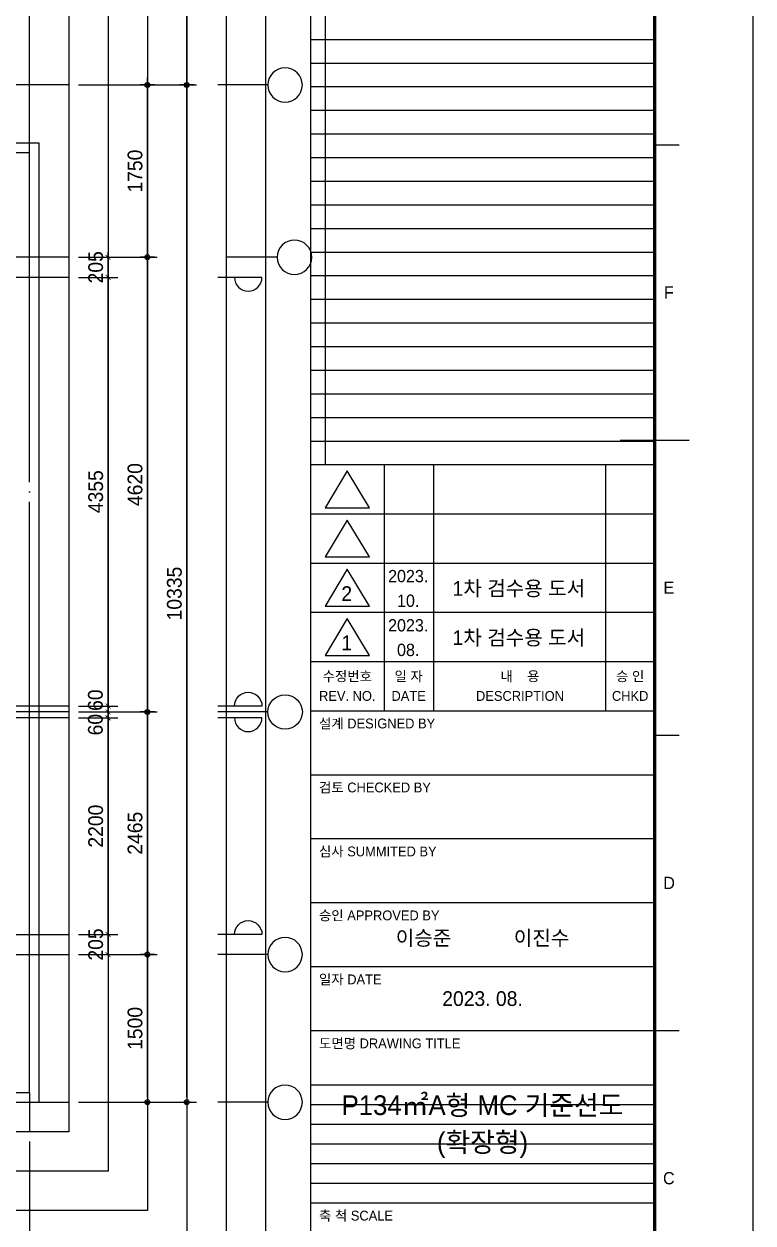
# Model space of a CAD drawing. Header units: millimetres. Extents: x 0 to 92204, y -190080 to 23760.
# Drawn here: x 84792 to 92204, y -153485 to -141303 of the extents above; entities that cross this region are included whole.
import ezdxf
from ezdxf.enums import TextEntityAlignment as Align
from ezdxf.xclip import XClip

# ---------------------------------------------------------------- set-up
doc = ezdxf.new("R2010")
doc.units = ezdxf.units.MM
doc.header["$LTSCALE"] = 100
doc.header["$XCLIPFRAME"] = 0
doc.linetypes.add('AUDIT_D_220706163347-0', pattern=[0])
doc.linetypes.add('CEN', pattern=[62, 60, -1, 0, -1])
doc.layers.get('defpoints').update_dxf_attribs({"color": 139})
for name, color, linetype in [('00-FORM TEX', 3, 'Continuous'), ('A-치수', 7, 'AUDIT_D_220706163347-0'), ('AA-BORD-FORM', 7, 'Continuous'), ('AA-BORD-TEXT', 3, 'Continuous'), ('AA-XXXX-DIMS', 7, 'Continuous'), ('CEN_CON', 1, 'CEN'), ('CEN_WALL', 12, 'CEN'), ('DIM', 7, 'AUDIT_D_220706163347-0'), ('ELE3_CON', 7, 'Continuous'), ('MC', 135, 'Continuous'), ('sheet-안양진흥$0$AA-BORD-TEXT', 3, 'Continuous')]:
    doc.layers.add(name, color=color, linetype=linetype)
doc.styles.add('HAUD01', font='Dotum.ttf')
doc.styles.add('sheet-안양진흥$0$HAUD01', font='Dotum.ttf')
doc.styles.add('맑은고딕', font='malgun.ttf', dxfattribs={"width": 0.9})
doc.dimstyles.new('DIM-50', dxfattribs={"dimscale": 50, "dimtxt": 3, "dimasz": 1, "dimexe": 2, "dimexo": 2, "dimgap": 1, "dimtad": 1, "dimdec": 0, "dimzin": 0, "dimdsep": 46, "dimtxsty": '맑은고딕', "dimblk1": 'DIMDOT', "dimblk2": 'DIMDOT', "dimsah": 1, "dimcen": 0.09, "dimdle": 2, "dimclrd": 7, "dimclre": 7, "dimclrt": 3, "dimadec": 0, "dimazin": 0, "dimtfac": 1, "dimtdec": 0, "dimtix": 1, "dimtmove": 2, "dimatfit": 3, "dimldrblk": 'DIMDOT', "dimfxl": 1, "dimtolj": 1, "dimtzin": 0, "dimarcsym": 0})
doc.dimstyles.new('MCDIM-50', dxfattribs={"dimscale": 50, "dimtxt": 3, "dimasz": 1, "dimexe": 2, "dimexo": 2, "dimgap": 1, "dimtad": 1, "dimdec": 0, "dimzin": 0, "dimdsep": 46, "dimtxsty": '맑은고딕', "dimblk1": 'ARCHTICK', "dimblk2": 'ARCHTICK', "dimsah": 1, "dimcen": 0.09, "dimdle": 2, "dimclrd": 7, "dimclre": 7, "dimclrt": 3, "dimadec": 0, "dimazin": 0, "dimtfac": 1, "dimtdec": 0, "dimtix": 1, "dimtmove": 2, "dimatfit": 3, "dimldrblk": 'ARCHTICK', "dimfxl": 1, "dimtolj": 1, "dimtzin": 0, "dimarcsym": 0})

# ---------------------------------------------------------------- blocks, each defined once
blk = doc.blocks.new('U-131A(확장)2', base_point=(284085, -82263))
at = {"layer": 'CEN_CON'}
for p, q in [((314255, -71928), (304365, -71928)), ((313855, -72618), (311575, -72618)), ((313855, -82163), (313855, -72618)), ((309650, -82163), (313855, -82163)), ((299020, -82263), (314255, -82263))]:
    blk.add_line(p, q, dxfattribs=at)
at = {"layer": 'CEN_WALL'}
for p, q in [((314255, -73678), (304995, -73678)), ((314255, -78298), (299325, -78298)), ((299020, -80763), (314255, -80763))]:
    blk.add_line(p, q, dxfattribs=at)
at = {"layer": 'ELE3_CON'}
for p, q in [((313955, -72518), (311675, -72518)), ((313955, -82263), (313955, -72518)), ((309905, -82263), (313955, -82263))]:
    blk.add_line(p, q, dxfattribs=at)
at = {"layer": 'MC'}
for p, q in [((314255, -73883), (304995, -73883)), ((314255, -78238), (299020, -78238)), ((314255, -78358), (299020, -78358)), ((299020, -80558), (314255, -80558))]:
    blk.add_line(p, q, dxfattribs=at)
blk = doc.blocks.new('DIMDOT')
at = {"layer": 'AA-XXXX-DIMS'}
for p, q in [((-1.5, 0), (1.5, 0)), ((0, -1.5), (0, 1.5))]:
    blk.add_line(p, q, dxfattribs=at)
for radius in [0.5, 0.25]:
    blk.add_circle((0, 0), radius, dxfattribs=at)
blk = doc.blocks.new('*D2589')
at = {"layer": 'defpoints', "color": 0, "transparency": 16777216}
for p in [(35093, -174518), (35893, -174518), (35093, -176018)]:
    blk.add_point(p, dxfattribs=at)
at = {"layer": 'DIM', "color": 7, "lineweight": -2, "transparency": 16777216}
for p, q in [((35193, -174518), (35993, -174518)), ((35893, -175968), (35893, -174568)), ((35193, -176018), (35993, -176018))]:
    blk.add_line(p, q, dxfattribs=at)
at = {"layer": 'DIM', "color": 7, "lineweight": -2, "transparency": 16777216, "xscale": 50, "yscale": 50, "zscale": 50}
for p, rotation in [((35893, -174518), 90), ((35893, -176018), 270)]:
    blk.add_blockref('DIMDOT', p, dxfattribs=dict(at, rotation=rotation))
at = {"layer": 'DIM', "color": 3, "transparency": 16777216, "insert": (35768, -175268), "char_height": 150, "attachment_point": 5, "rotation": 90, "style": 'HAUD01'}
blk.add_mtext('\\A1;1500', dxfattribs=at)
blk = doc.blocks.new('*D2590')
at = {"layer": 'defpoints', "color": 0, "transparency": 16777216}
for p in [(35093, -172053), (35893, -172053), (35093, -174518)]:
    blk.add_point(p, dxfattribs=at)
at = {"layer": 'DIM', "color": 7, "lineweight": -2, "transparency": 16777216}
for p, q in [((35193, -172053), (35993, -172053)), ((35893, -174468), (35893, -172103)), ((35193, -174518), (35993, -174518))]:
    blk.add_line(p, q, dxfattribs=at)
at = {"layer": 'DIM', "color": 7, "lineweight": -2, "transparency": 16777216, "xscale": 50, "yscale": 50, "zscale": 50}
for p, rotation in [((35893, -172053), 90), ((35893, -174518), 270)]:
    blk.add_blockref('DIMDOT', p, dxfattribs=dict(at, rotation=rotation))
at = {"layer": 'DIM', "color": 3, "transparency": 16777216, "insert": (35768, -173285), "char_height": 150, "attachment_point": 5, "rotation": 90, "style": 'HAUD01'}
blk.add_mtext('\\A1;2465', dxfattribs=at)
blk = doc.blocks.new('*D2591')
at = {"layer": 'defpoints', "color": 0, "transparency": 16777216}
for p in [(35093, -167433), (35893, -167433), (35093, -172053)]:
    blk.add_point(p, dxfattribs=at)
at = {"layer": 'DIM', "color": 7, "lineweight": -2, "transparency": 16777216}
for p, q in [((35193, -167433), (35993, -167433)), ((35893, -172003), (35893, -167483)), ((35193, -172053), (35993, -172053))]:
    blk.add_line(p, q, dxfattribs=at)
at = {"layer": 'DIM', "color": 7, "lineweight": -2, "transparency": 16777216, "xscale": 50, "yscale": 50, "zscale": 50}
for p, rotation in [((35893, -167433), 90), ((35893, -172053), 270)]:
    blk.add_blockref('DIMDOT', p, dxfattribs=dict(at, rotation=rotation))
at = {"layer": 'DIM', "color": 3, "transparency": 16777216, "insert": (35768, -169743), "char_height": 150, "attachment_point": 5, "rotation": 90, "style": 'HAUD01'}
blk.add_mtext('\\A1;4620', dxfattribs=at)
blk = doc.blocks.new('*D2592')
at = {"layer": 'defpoints', "color": 0, "transparency": 16777216}
for p in [(35093, -165683), (35893, -165683), (35093, -167433)]:
    blk.add_point(p, dxfattribs=at)
at = {"layer": 'DIM', "color": 7, "lineweight": -2, "transparency": 16777216}
for p, q in [((35193, -165683), (35993, -165683)), ((35893, -167383), (35893, -165733)), ((35193, -167433), (35993, -167433))]:
    blk.add_line(p, q, dxfattribs=at)
at = {"layer": 'DIM', "color": 7, "lineweight": -2, "transparency": 16777216, "xscale": 50, "yscale": 50, "zscale": 50}
for p, rotation in [((35893, -165683), 90), ((35893, -167433), 270)]:
    blk.add_blockref('DIMDOT', p, dxfattribs=dict(at, rotation=rotation))
at = {"layer": 'DIM', "color": 3, "transparency": 16777216, "insert": (35768, -166558), "char_height": 150, "attachment_point": 5, "rotation": 90, "style": 'HAUD01'}
blk.add_mtext('\\A1;1750', dxfattribs=at)
blk = doc.blocks.new('*D2593')
at = {"layer": 'defpoints', "color": 0, "transparency": 16777216}
for p in [(35093, -163218), (36293, -163218), (35093, -165683)]:
    blk.add_point(p, dxfattribs=at)
at = {"layer": 'DIM', "color": 7, "lineweight": -2, "transparency": 16777216}
for p, q in [((35193, -163218), (36393, -163218)), ((36293, -165633), (36293, -163268)), ((35193, -165683), (36393, -165683))]:
    blk.add_line(p, q, dxfattribs=at)
at = {"layer": 'DIM', "color": 7, "lineweight": -2, "transparency": 16777216, "xscale": 50, "yscale": 50, "zscale": 50}
for p, rotation in [((36293, -163218), 90), ((36293, -165683), 270)]:
    blk.add_blockref('DIMDOT', p, dxfattribs=dict(at, rotation=rotation))
at = {"layer": 'DIM', "color": 3, "transparency": 16777216, "insert": (36168, -164450), "char_height": 150, "attachment_point": 5, "rotation": 90, "style": 'HAUD01'}
blk.add_mtext('\\A1;2465', dxfattribs=at)
blk = doc.blocks.new('*D2594')
at = {"layer": 'defpoints', "color": 0, "transparency": 16777216}
for p in [(35093, -165683), (36293, -165683), (35093, -176018)]:
    blk.add_point(p, dxfattribs=at)
at = {"layer": 'DIM', "color": 7, "lineweight": -2, "transparency": 16777216}
for p, q in [((35193, -165683), (36393, -165683)), ((36293, -175968), (36293, -165733)), ((35193, -176018), (36393, -176018))]:
    blk.add_line(p, q, dxfattribs=at)
at = {"layer": 'DIM', "color": 7, "lineweight": -2, "transparency": 16777216, "xscale": 50, "yscale": 50, "zscale": 50}
for p, rotation in [((36293, -165683), 90), ((36293, -176018), 270)]:
    blk.add_blockref('DIMDOT', p, dxfattribs=dict(at, rotation=rotation))
at = {"layer": 'DIM', "color": 3, "transparency": 16777216, "insert": (36168, -170850), "char_height": 150, "attachment_point": 5, "rotation": 90, "style": 'HAUD01'}
blk.add_mtext('\\A1;10335', dxfattribs=at)
blk = doc.blocks.new('_ArchTick')
at = {"color": 0, "linetype": 'ByBlock', "const_width": 0.15}
blk.add_lwpolyline([(-0.5, -0.5), (0.5, 0.5)], dxfattribs=at)
blk = doc.blocks.new('*D2595')
at = {"layer": 'defpoints', "color": 0, "linetype": 'ByBlock', "transparency": 16777216}
for p in [(35093, -174313), (35493, -174313), (35093, -174518)]:
    blk.add_point(p, dxfattribs=at)
at = {"layer": 'DIM', "color": 7, "linetype": 'ByBlock', "lineweight": -2, "transparency": 16777216}
for p, q in [((35193, -174313), (35593, -174313)), ((35493, -174313), (35493, -174263)), ((35493, -174518), (35493, -174313)), ((35193, -174518), (35593, -174518)), ((35493, -174518), (35493, -174568))]:
    blk.add_line(p, q, dxfattribs=at)
at = {"layer": 'DIM', "color": 7, "linetype": 'ByBlock', "lineweight": -2, "transparency": 16777216, "xscale": 50, "yscale": 50, "zscale": 50}
for p, rotation in [((35493, -174313), 270), ((35493, -174518), 90)]:
    blk.add_blockref('_ArchTick', p, dxfattribs=dict(at, rotation=rotation))
at = {"layer": 'DIM', "color": 3, "linetype": 'ByBlock', "transparency": 16777216, "insert": (35368, -174415), "char_height": 150, "attachment_point": 5, "rotation": 90, "style": 'HAUD01'}
blk.add_mtext('\\A1;205', dxfattribs=at)
blk = doc.blocks.new('*D2596')
at = {"layer": 'defpoints', "color": 0, "linetype": 'ByBlock', "transparency": 16777216}
for p in [(35093, -172113), (35493, -172113), (35093, -174313)]:
    blk.add_point(p, dxfattribs=at)
at = {"layer": 'DIM', "color": 7, "linetype": 'ByBlock', "lineweight": -2, "transparency": 16777216}
for p, q in [((35193, -172113), (35593, -172113)), ((35493, -174413), (35493, -172013)), ((35193, -174313), (35593, -174313))]:
    blk.add_line(p, q, dxfattribs=at)
at = {"layer": 'DIM', "color": 7, "linetype": 'ByBlock', "lineweight": -2, "transparency": 16777216, "xscale": 50, "yscale": 50, "zscale": 50}
for p, rotation in [((35493, -172113), 90), ((35493, -174313), 270)]:
    blk.add_blockref('_ArchTick', p, dxfattribs=dict(at, rotation=rotation))
at = {"layer": 'DIM', "color": 3, "linetype": 'ByBlock', "transparency": 16777216, "insert": (35368, -173213), "char_height": 150, "attachment_point": 5, "rotation": 90, "style": 'HAUD01'}
blk.add_mtext('\\A1;2200', dxfattribs=at)
blk = doc.blocks.new('*D2597')
at = {"layer": 'defpoints', "color": 0, "linetype": 'ByBlock', "transparency": 16777216}
for p in [(35093, -172053), (35093, -172113), (35493, -172053)]:
    blk.add_point(p, dxfattribs=at)
at = {"layer": 'DIM', "color": 7, "linetype": 'ByBlock', "lineweight": -2, "transparency": 16777216}
for p, q in [((35493, -172053), (35493, -172003)), ((35193, -172053), (35593, -172053)), ((35193, -172113), (35593, -172113)), ((35493, -172113), (35493, -172053)), ((35493, -172113), (35493, -172163))]:
    blk.add_line(p, q, dxfattribs=at)
at = {"layer": 'DIM', "color": 7, "linetype": 'ByBlock', "lineweight": -2, "transparency": 16777216, "xscale": 50, "yscale": 50, "zscale": 50}
for p, rotation in [((35493, -172053), 270), ((35493, -172113), 90)]:
    blk.add_blockref('_ArchTick', p, dxfattribs=dict(at, rotation=rotation))
at = {"layer": 'DIM', "color": 3, "linetype": 'ByBlock', "transparency": 16777216, "insert": (35365, -172182), "char_height": 150, "attachment_point": 5, "rotation": 90, "style": 'HAUD01'}
blk.add_mtext('\\A1;60', dxfattribs=at)
blk = doc.blocks.new('*D2598')
at = {"layer": 'defpoints', "color": 0, "linetype": 'ByBlock', "transparency": 16777216}
for p in [(35093, -171993), (35493, -171993), (35093, -172053)]:
    blk.add_point(p, dxfattribs=at)
at = {"layer": 'DIM', "color": 7, "linetype": 'ByBlock', "lineweight": -2, "transparency": 16777216}
for p, q in [((35193, -171993), (35593, -171993)), ((35493, -171993), (35493, -171943)), ((35493, -172053), (35493, -171993)), ((35193, -172053), (35593, -172053)), ((35493, -172053), (35493, -172103))]:
    blk.add_line(p, q, dxfattribs=at)
at = {"layer": 'DIM', "color": 7, "linetype": 'ByBlock', "lineweight": -2, "transparency": 16777216, "xscale": 50, "yscale": 50, "zscale": 50}
for p, rotation in [((35493, -171993), 270), ((35493, -172053), 90)]:
    blk.add_blockref('_ArchTick', p, dxfattribs=dict(at, rotation=rotation))
at = {"layer": 'DIM', "color": 3, "linetype": 'ByBlock', "transparency": 16777216, "insert": (35365, -171933), "char_height": 150, "attachment_point": 5, "rotation": 90, "style": 'HAUD01'}
blk.add_mtext('\\A1;60', dxfattribs=at)
blk = doc.blocks.new('*D2599')
at = {"layer": 'defpoints', "color": 0, "linetype": 'ByBlock', "transparency": 16777216}
for p in [(35093, -167638), (35493, -167638), (35093, -171993)]:
    blk.add_point(p, dxfattribs=at)
at = {"layer": 'DIM', "color": 7, "linetype": 'ByBlock', "lineweight": -2, "transparency": 16777216}
for p, q in [((35493, -172093), (35493, -167538)), ((35193, -167638), (35593, -167638)), ((35193, -171993), (35593, -171993))]:
    blk.add_line(p, q, dxfattribs=at)
at = {"layer": 'DIM', "color": 7, "linetype": 'ByBlock', "lineweight": -2, "transparency": 16777216, "xscale": 50, "yscale": 50, "zscale": 50}
for p, rotation in [((35493, -167638), 90), ((35493, -171993), 270)]:
    blk.add_blockref('_ArchTick', p, dxfattribs=dict(at, rotation=rotation))
at = {"layer": 'DIM', "color": 3, "linetype": 'ByBlock', "transparency": 16777216, "insert": (35368, -169815), "char_height": 150, "attachment_point": 5, "rotation": 90, "style": 'HAUD01'}
blk.add_mtext('\\A1;4355', dxfattribs=at)
blk = doc.blocks.new('*D2600')
at = {"layer": 'defpoints', "color": 0, "linetype": 'ByBlock', "transparency": 16777216}
for p in [(35093, -167433), (35493, -167433), (35093, -167638)]:
    blk.add_point(p, dxfattribs=at)
at = {"layer": 'DIM', "color": 7, "linetype": 'ByBlock', "lineweight": -2, "transparency": 16777216}
for p, q in [((35193, -167433), (35593, -167433)), ((35493, -167433), (35493, -167383)), ((35493, -167638), (35493, -167433)), ((35193, -167638), (35593, -167638)), ((35493, -167638), (35493, -167688))]:
    blk.add_line(p, q, dxfattribs=at)
at = {"layer": 'DIM', "color": 7, "linetype": 'ByBlock', "lineweight": -2, "transparency": 16777216, "xscale": 50, "yscale": 50, "zscale": 50}
for p, rotation in [((35493, -167433), 270), ((35493, -167638), 90)]:
    blk.add_blockref('_ArchTick', p, dxfattribs=dict(at, rotation=rotation))
at = {"layer": 'DIM', "color": 3, "linetype": 'ByBlock', "transparency": 16777216, "insert": (35368, -167535), "char_height": 150, "attachment_point": 5, "rotation": 90, "style": 'HAUD01'}
blk.add_mtext('\\A1;205', dxfattribs=at)
blk = doc.blocks.new('중심')
at = {"layer": 'DIM'}
blk.add_line((-350, 0), (0, 0), dxfattribs=at)
blk.add_circle((-470, 0), 120, dxfattribs=at)
blk = doc.blocks.new('*D2725')
at = {"layer": 'defpoints', "color": 0, "transparency": 16777216}
for p in [(30488, -176318), (34693, -176318), (34693, -178318)]:
    blk.add_point(p, dxfattribs=at)
at = {"layer": 'DIM', "color": 7, "lineweight": -2, "transparency": 16777216}
for p, q in [((30488, -176418), (30488, -178418)), ((34693, -176418), (34693, -178418)), ((30538, -178318), (34643, -178318))]:
    blk.add_line(p, q, dxfattribs=at)
at = {"layer": 'DIM', "color": 7, "lineweight": -2, "transparency": 16777216, "xscale": 50, "yscale": 50, "zscale": 50, "rotation": 180}
blk.add_blockref('DIMDOT', (30488, -178318), dxfattribs=at)
at = {"layer": 'DIM', "color": 7, "lineweight": -2, "transparency": 16777216, "xscale": 50, "yscale": 50, "zscale": 50}
blk.add_blockref('DIMDOT', (34693, -178318), dxfattribs=at)
at = {"layer": 'DIM', "color": 3, "transparency": 16777216, "insert": (32590, -178193), "char_height": 150, "attachment_point": 5, "style": 'HAUD01'}
blk.add_mtext('\\A1;4205', dxfattribs=at)
blk = doc.blocks.new('XR-FORM 청주월명')
at = {"layer": 'AA-BORD-FORM', "color": 2}
for p, q in [((751, 577), (751, 17)), ((821, 357), (826, 357)), ((814, 297), (828, 297)), ((821, 237), (826, 237)), ((821, 177), (826, 177))]:
    blk.add_line(p, q, dxfattribs=at)
at = {"layer": 'AA-BORD-FORM', "color": 3}
for p, q in [((751, 292), (821, 292)), ((766, 292), (766, 282)), ((776, 292), (776, 282)), ((811, 292), (811, 282)), ((751, 282), (821, 282)), ((766, 282), (766, 272)), ((776, 282), (776, 272)), ((811, 282), (811, 272)), ((751, 272), (821, 272)), ((766, 272), (766, 262)), ((776, 272), (776, 262)), ((811, 272), (811, 262)), ((751, 262), (821, 262)), ((766, 262), (766, 252)), ((776, 262), (776, 252)), ((811, 262), (811, 252)), ((751, 252), (821, 252)), ((766, 252), (766, 242)), ((776, 252), (776, 242)), ((811, 252), (811, 242)), ((751, 242), (821, 242)), ((751, 229), (821, 229)), ((751, 216), (821, 216)), ((751, 203), (821, 203)), ((751, 190), (821, 190)), ((751, 177), (821, 177)), ((751, 142), (821, 142))]:
    blk.add_line(p, q, dxfattribs=at)
at = {"layer": 'AA-BORD-FORM', "color": 1}
blk.add_lwpolyline([(0, 0), (841, 0), (841, 594), (0, 594)], close=True, dxfattribs=at)
at = {"layer": 'AA-BORD-FORM', "color": 2, "const_width": 0.682}
blk.add_lwpolyline([(21, 17), (21, 577), (821, 577), (821, 17)], close=True, dxfattribs=at)
at = {"layer": 'AA-BORD-FORM', "color": 7}
for points in [[(763, 283.24), (758.5, 290.74), (754, 283.24)], [(763, 273.24), (758.5, 280.74), (754, 273.24)], [(763, 263.24), (758.5, 270.74), (754, 263.24)], [(763, 253.24), (758.5, 260.74), (754, 253.24)], [(763, 253.24), (758.5, 260.74), (754, 253.24)]]:
    blk.add_lwpolyline(points, close=True, dxfattribs=at)
at = {"layer": 'defpoints'}
for p, q in [((754, 436), (754, 292)), ((751, 378.4), (821, 378.4)), ((751, 373.6), (821, 373.6)), ((751, 368.8), (821, 368.8)), ((751, 364), (821, 364)), ((751, 359.2), (821, 359.2)), ((751, 354.4), (821, 354.4)), ((751, 349.6), (821, 349.6)), ((751, 344.8), (821, 344.8)), ((751, 340), (821, 340)), ((751, 335.2), (821, 335.2)), ((751, 330.4), (821, 330.4)), ((751, 325.6), (821, 325.6)), ((751, 320.8), (821, 320.8)), ((751, 316), (821, 316)), ((751, 311.2), (821, 311.2)), ((751, 306.4), (821, 306.4)), ((751, 301.6), (821, 301.6)), ((751, 296.8), (821, 296.8)), ((751, 166), (821, 166)), ((751, 162), (821, 162)), ((751, 158), (821, 158)), ((751, 154), (821, 154)), ((751, 150), (821, 150)), ((751, 146), (821, 146))]:
    blk.add_line(p, q, dxfattribs=at)
at = {"layer": 'AA-BORD-TEXT', "color": 7, "style": 'HAUD01'}
for s, p in [('F', (823.89, 327)), ('E', (823.89, 267)), ('D', (823.93, 207)), ('C', (823.88, 147))]:
    blk.add_text(s, height=2.5, dxfattribs=at).set_placement(p, align=Align.MIDDLE_CENTER)
at = {"layer": 'AA-BORD-TEXT', "color": 3, "style": 'HAUD01'}
for s, height, rotation, p in [('수정번호', 2, 360, (758.5, 249)), ('일 자', 2, 360, (770.98, 249)), ('내    용', 2, 360, (793.62, 249)), ('승 인', 2, 360, (816.02, 249)), ('REV. NO.', 2, 360, (758.5, 245)), ('DATE', 2, 360, (770.98, 245)), ('DESCRIPTION', 2, 360, (793.62, 245)), ('CHKD', 2, 360, (816.02, 245)), ('이승준', 3, 0, (774, 195.82)), ('이진수', 3, 0, (798, 195.82)), ('2023. 08.', 3, 0, (786, 183.5))]:
    blk.add_text(s, height=height, rotation=rotation, dxfattribs=at).set_placement(p, align=Align.MIDDLE_CENTER)
for s, p in [('설계 DESIGNED BY', (752.75, 238.4)), ('검토 CHECKED BY', (752.75, 225.4)), ('심사 SUMMITED BY', (752.75, 212.4)), ('승인 APPROVED BY', (752.75, 199.4)), ('일자 DATE', (752.75, 186.4)), ('도면명 DRAWING TITLE', (752.75, 173.4)), ('축 척 SCALE', (752.75, 138.4))]:
    blk.add_text(s, height=2, rotation=360, dxfattribs=at).set_placement(p)
at = {"layer": 'sheet-안양진흥$0$AA-BORD-TEXT', "style": 'sheet-안양진흥$0$HAUD01'}
for s, height, p in [('2023.', 2.5, (770.89, 269.35)), ('1차 검수용 도서', 3, (793.39, 266.85)), ('2', 3, (758.39, 265.79)), ('10.', 2.5, (770.89, 264.35)), ('2023.', 2.5, (770.89, 259.35)), ('1차 검수용 도서', 3, (793.39, 256.85)), ('1', 3, (758.39, 255.79)), ('08.', 2.5, (770.89, 254.35))]:
    blk.add_text(s, height=height, dxfattribs=at).set_placement(p, align=Align.MIDDLE_CENTER)
blk = doc.blocks.new('DIM-1108')
at = {"layer": 'DIM'}
for points in [[(36778, -167638, 1), (37058, -167638), (36608, -167638)], [(36778, -171993, -1), (37058, -171993), (36608, -171993)], [(36778, -172113, 1), (37058, -172113), (36608, -172113)], [(36778, -174313, -1), (37058, -174313), (36608, -174313)]]:
    blk.add_lwpolyline(points, format="xyb", dxfattribs=at)
at = {"layer": 'A-치수', "xscale": -1.458333333333333, "yscale": 1.458333333333333, "zscale": 1.458333333333333}
for p in [(36608, -165683), (36703, -167433), (36608, -174518), (36608, -176018)]:
    blk.add_blockref('중심', p, dxfattribs=at)
at = {"layer": 'A-치수', "xscale": 1.458333333333333, "yscale": 1.458333333333333, "zscale": 1.458333333333333, "rotation": 180}
blk.add_blockref('중심', (36608, -172053), dxfattribs=at)
at = {"layer": 'DIM'}
for base, p1, p2, angle, override, picture, middle in [((36293, -163218), (35093, -165683), (35093, -163218), 270, {"dimtxsty": 'HAUD01'}, '*D2593', (36167.9, -164450.5)), ((35893, -165683), (35093, -167433), (35093, -165683), 270, {"dimscale": 50, "dimtxsty": 'HAUD01'}, '*D2592', (35767.9, -166558)), ((36293, -165683), (35093, -176018), (35093, -165683), 270, {"dimscale": 50, "dimtxsty": 'HAUD01'}, '*D2594', (36167.9, -170850.5)), ((35893, -167433), (35093, -172053), (35093, -167433), 270, {"dimscale": 50, "dimtxsty": 'HAUD01'}, '*D2591', (35767.9, -169743)), ((35893, -172053), (35093, -174518), (35093, -172053), 270, {"dimscale": 50, "dimtxsty": 'HAUD01'}, '*D2590', (35767.9, -173285.5)), ((35893, -174518), (35093, -176018), (35093, -174518), 270, {"dimscale": 50, "dimtxsty": 'HAUD01'}, '*D2589', (35767.9, -175268)), ((34693, -178318), (30488, -176318), (34693, -176318), 180, {"dimtxsty": 'HAUD01'}, '*D2725', (32590.5, -178192.9))]:
    dim = blk.add_linear_dim(base=base, p1=p1, p2=p2, angle=angle, dimstyle='DIM-50', override=override, dxfattribs=at)
    dim.commit()
    dim.dimension.update_dxf_attribs({"geometry": picture, "text_midpoint": middle})
at = {"layer": 'DIM', "linetype": 'ByBlock'}
for base, p1, p2, picture, middle in [((35493, -167433), (35093, -167638), (35093, -167433), '*D2600', (35367.9, -167535.5)), ((35493, -167638), (35093, -171993), (35093, -167638), '*D2599', (35367.9, -169815.5)), ((35493, -172113), (35093, -174313), (35093, -172113), '*D2596', (35367.9, -173213)), ((35493, -174313), (35093, -174518), (35093, -174313), '*D2595', (35367.9, -174415.5))]:
    dim = blk.add_linear_dim(base=base, p1=p1, p2=p2, angle=270, dimstyle='MCDIM-50', override={"dimtxsty": 'HAUD01'}, dxfattribs=at)
    dim.commit()
    dim.dimension.update_dxf_attribs({"geometry": picture, "text_midpoint": middle})
for base, p1, p2, picture, middle in [((35493, -171993), (35093, -172053), (35093, -171993), '*D2598', (35365.5, -171932.6)), ((35493, -172053), (35093, -172113), (35093, -172053), '*D2597', (35365.5, -172181.5))]:
    dim = blk.add_linear_dim(base=base, p1=p1, p2=p2, angle=270, dimstyle='MCDIM-50', override={"dimtxsty": 'HAUD01'}, dxfattribs=at)
    dim.commit()
    dim.dimension.update_dxf_attribs({"geometry": picture, "text_midpoint": middle, "dimtype": 128})

msp = doc.modelspace()

# ---------------------------------------------------------------- linework, layer by layer
at = {"layer": 'CEN_CON'}
for p, q in [((84846.9, -142613), (84846.9, -138833)), ((84846.9, -152158), (84846.9, -152558))]:
    msp.add_line(p, q, dxfattribs=at)
at = {"layer": 'defpoints'}
for points in [[(51730.8, -136833), (87246.9, -136833), (87246.9, -154558), (51730.8, -154558)], [(52130.8, -137233), (86846.9, -137233), (86846.9, -154158), (52130.8, -154158)], [(52530.8, -137633), (86446.9, -137633), (86446.9, -153758), (52530.8, -153758)], [(52930.8, -138033), (86046.9, -138033), (86046.9, -153358), (52930.8, -153358)], [(53330.8, -138433), (85646.9, -138433), (85646.9, -152958), (53330.8, -152958)], [(53730.8, -138833), (85246.9, -138833), (85246.9, -152558), (53730.8, -152558)]]:
    msp.add_lwpolyline(points, close=True, dxfattribs=at)

# ---------------------------------------------------------------- block references
msp.add_blockref('DIM-1108', (50153.9, 23760))
at = {"xscale": 50, "yscale": 50, "zscale": 50}
msp.add_blockref('XR-FORM 청주월명', (50153.9, -160380), dxfattribs=at)
ref = msp.add_blockref('U-131A(확장)2', (55076.9, -152258))
XClip(ref).set_block_clipping_path([(282739.2818310418, -82563.1562753955), (314255.3468844853, -68838.1562753955)])

# ---------------------------------------------------------------- texts
at = {"layer": '00-FORM TEX', "color": 3, "style": 'HAUD01'}
for s, p in [('P134㎡A형 MC 기준선도', (89453.9, -152280)), ('(확장형)', (89453.9, -152680))]:
    msp.add_text(s, height=200, dxfattribs=at).set_placement(p, align=Align.MIDDLE)

doc.saveas('drawing.dxf')
